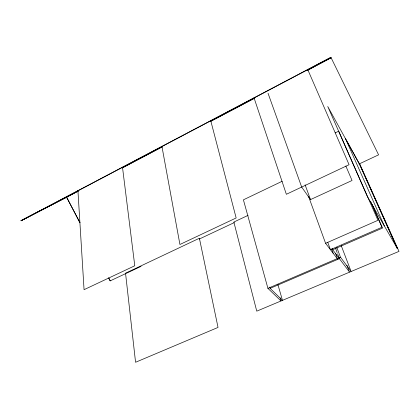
<?xml version="1.0" encoding="UTF-8"?>
<svg xmlns="http://www.w3.org/2000/svg" width="420" height="420" viewBox="0 0 420 420"><rect width="100%" height="100%" fill="white"/><g stroke="black" fill="none" stroke-linecap="round" stroke-linejoin="round"><path stroke-width="0.63" d="M108.675 277.977L110.187 280.88L108.722 277.935M78.32 191.132L21 220.689L330.036 57.724L331.107 57.74L307.398 70.413M21.079 220.831L330.12 57.892L331.175 57.887M79.91 222.731L66.591 197.148L78.251 191.011M122.278 167.795L162.341 146.69M210.446 121.328L254.552 98.091M307.897 69.962L331.107 57.74L378.588 154.838L358.99 164.036M122.393 167.905L162.409 146.816M210.546 121.454L254.042 98.532M21 220.689L66.717 197.243M335.181 132.893L338.699 131.171L377.958 220.311L325.584 243.301L308.616 196.591M282.177 181.267L243.411 199.831L267.923 288.362L281.001 300.951L280.093 297.806M248.057 215.371L233.851 222.043L256.757 311.157L399 251.386L359.31 163.076M110.187 280.88L141.062 266.38M199.259 239.053L234.318 222.569M268.034 93.282L301.681 187.063L310.495 199.595L352.049 180.495L345.844 166.036M332.225 248.504L332.682 249.732L382.505 228.091L372.204 204.782M267.923 288.362L340.483 257.224L351.052 271.362L341.229 245.621M269.771 287.102L270.123 288.367L339.413 258.662L337.586 253.775M66.591 197.148L79.968 222.705M270.123 288.367L282.471 300.332L277.914 284.618M325.584 243.301L337.785 259.361M332.682 249.732L349.477 272.024L346.92 265.283M397.168 248.209L367.358 196.45L327.742 106.481L360.019 165.081L397.168 248.209L359.541 164.22L345.324 138.327L384.347 225.95M370.65 201.527L382.011 227.246L330.43 249.674L327.731 242.303M307.713 69.494L349.078 164.714L286.361 194.287L254.016 97.813M336.808 247.438L340.483 257.224M335.533 248.278L337.129 252.551M335.517 253.25L337.108 257.528M331.606 249.008L333.197 253.318M305.114 184.826L310.495 199.595M210.73 120.64L236.156 217.959L179.923 244.477L161.921 146.375M122.483 167.171L134.773 265.766L84.063 289.674L77.926 190.669M199.39 238.245L125.538 273.179L135.566 362.276L218.033 327.427L199.39 238.245"/></g></svg>
